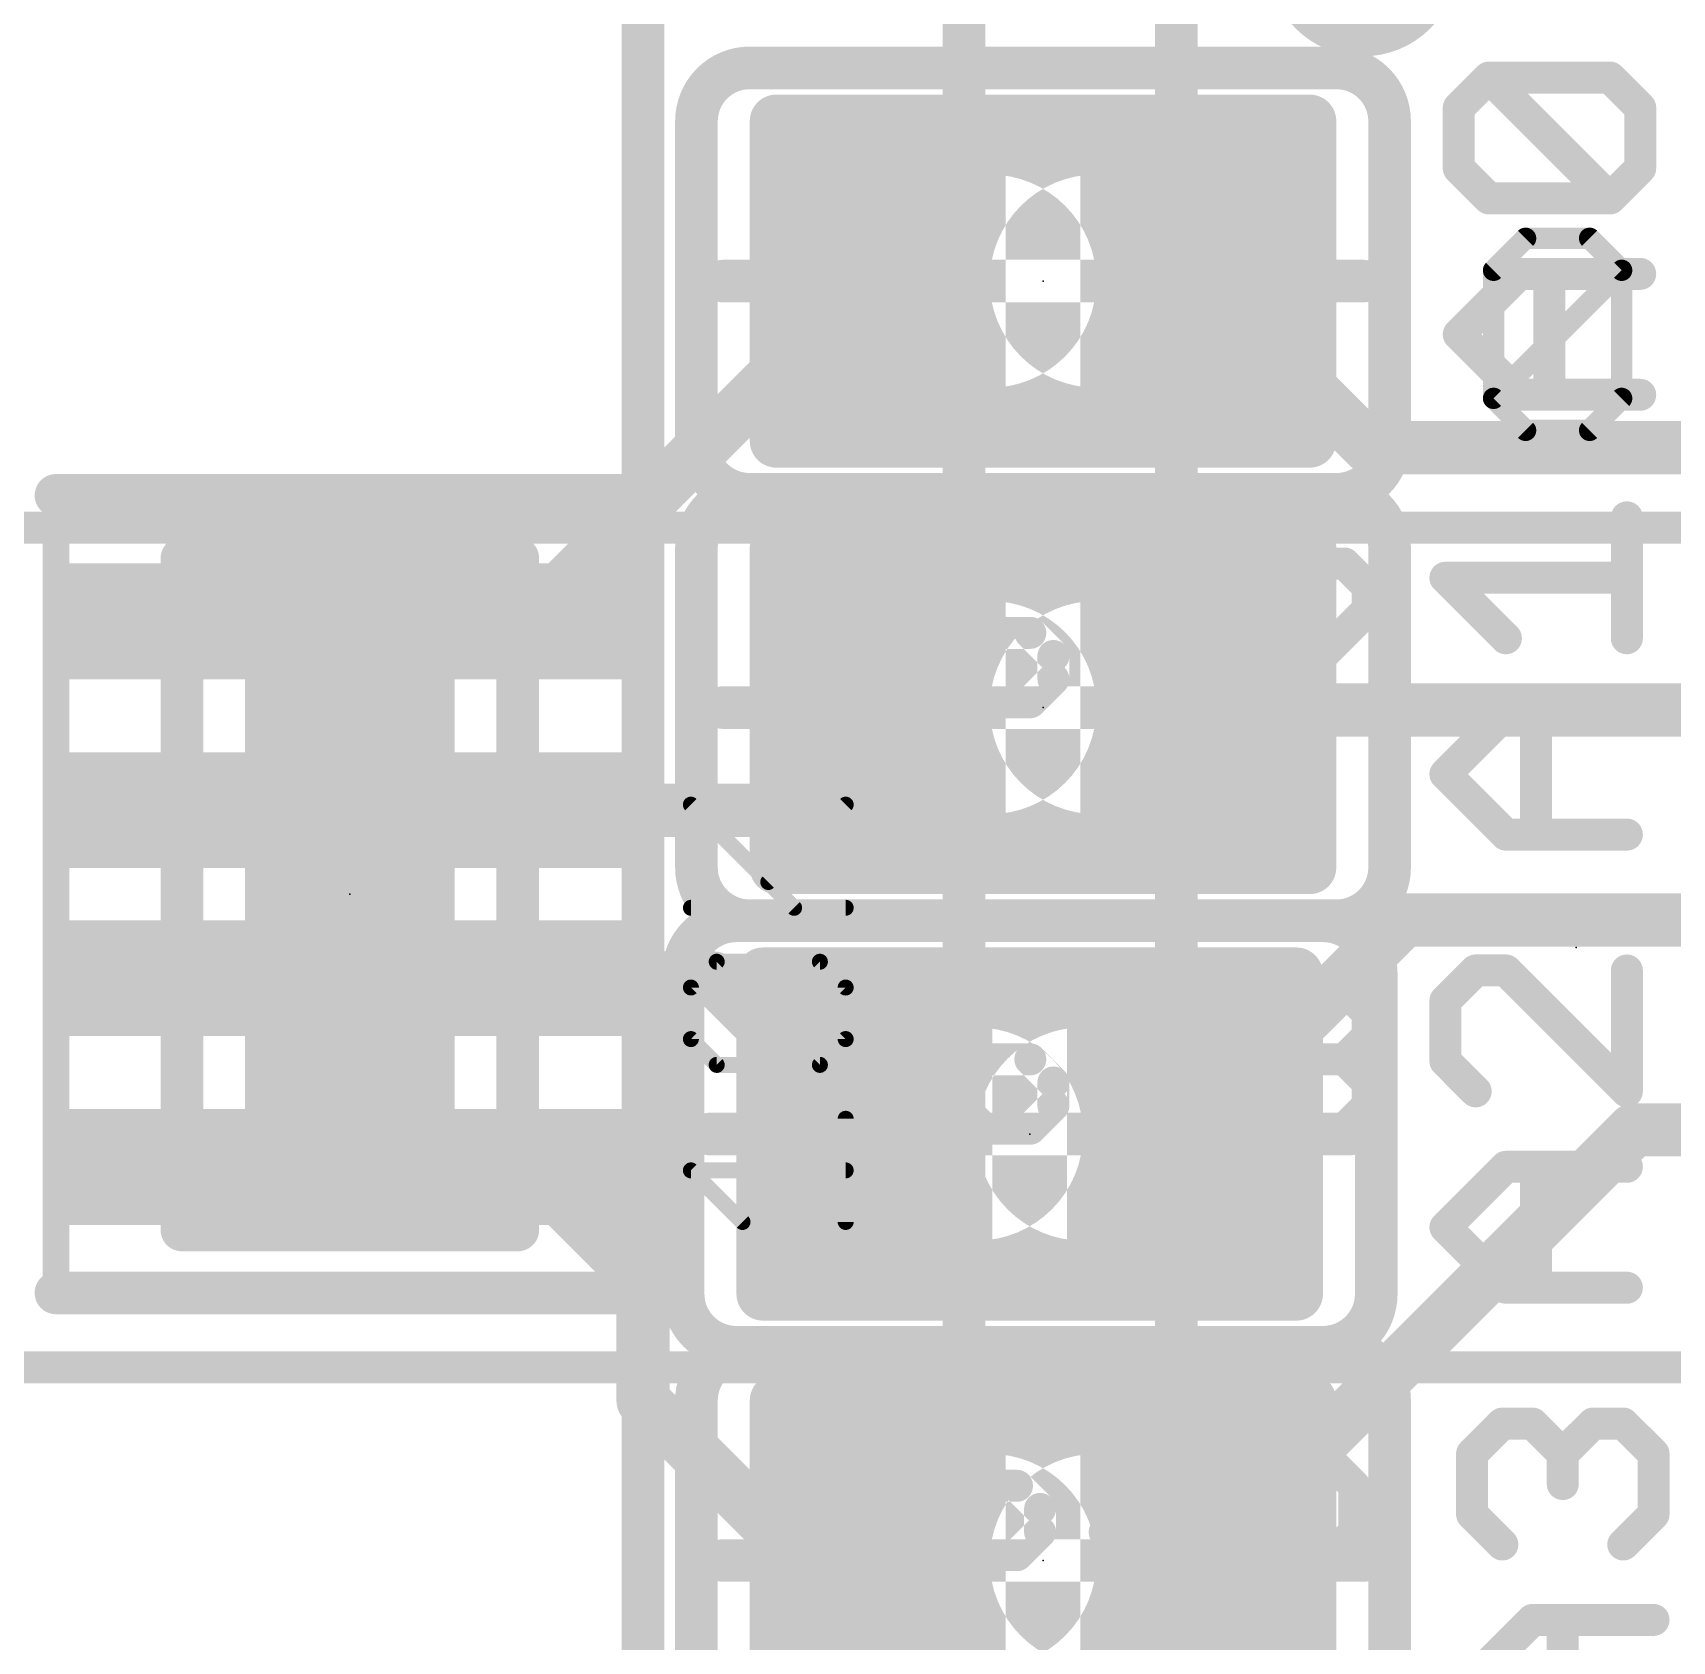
# Model space of a CAD drawing. Extents: x -44.9 to 38.2, y -10.9 to 10.9.
# Drawn here: x -7.35 to 0.46, y -3.31 to 4.36 of the extents above; entities that cross this region are included whole.
import ezdxf

# ---------------------------------------------------------------- set-up
doc = ezdxf.new("R2010")
doc.units = 0
for name, color, linetype in [('1', 12, 'CONTINUOUS'), ('16', 5, 'CONTINUOUS'), ('18', 110, 'CONTINUOUS'), ('21', 40, 'CONTINUOUS'), ('22', 6, 'CONTINUOUS'), ('23', 40, 'CONTINUOUS'), ('24', 6, 'CONTINUOUS'), ('25', 253, 'CONTINUOUS'), ('27', 4, 'CONTINUOUS'), ('29', 253, 'CONTINUOUS'), ('31', 253, 'CONTINUOUS'), ('39', 12, 'CONTINUOUS'), ('51', 253, 'CONTINUOUS')]:
    doc.layers.add(name, color=color, linetype=linetype)

# ---------------------------------------------------------------- blocks, each defined once
blk = doc.blocks.new('RECT')
blk.add_solid([(-0.5, -0.5), (0.5, -0.5), (-0.5, 0.5), (0.5, 0.5)])
blk = doc.blocks.new('ROUNDV')
at = {"const_width": 0.5}
blk.add_lwpolyline([(0, -0.25, 1), (0, 0.25, 1), (0, -0.25)], format="xyb", dxfattribs=at)

msp = doc.modelspace()

# ---------------------------------------------------------------- linework, layer by layer
at = {"layer": '1', "const_width": 0.254}
for points in [[(-4.992, 1.554), (-3.371, 3.175)], [(-3.371, 3.175), (-3.302, 3.175)], [(-0.984, 2.381), (-1.778, 3.175)], [(1.671, 2.381), (-0.984, 2.381)], [(-3.791, 0.654), (-3.302, 1.143)], [(-1.766, 1.131), (-1.778, 1.143)], [(0.921, 1.131), (-1.766, 1.131)], [(-4.992, 0.654), (-3.791, 0.654)], [(-1.8415, -0.889), (-0.8215, 0.131)], [(-0.8215, 0.131), (0.921, 0.131)], [(-4.992, -0.146), (-4.1085, -0.146)], [(-4.1085, -0.146), (-3.3655, -0.889)], [(-1.778, -2.921), (0.274, -0.869)], [(0.274, -0.869), (0.921, -0.869)], [(-4.992, -1.046), (-4.445, -1.593)], [(-4.445, -1.593), (-4.445, -2.159)], [(-4.445, -2.159), (-3.683, -2.921)], [(-3.683, -2.921), (-3.302, -2.921)]]:
    msp.add_lwpolyline(points, dxfattribs=at)
at = {"layer": '1', "const_width": 0.127}
for points in [[(-3.371, 3.2385, 1), (-3.371, 3.1115)], [(-3.3261, 3.1301, 1), (-3.4159, 3.2199)], [(-3.302, 3.1115, 1), (-3.302, 3.2385)], [(-1.7331, 3.2199, 1), (-1.8229, 3.1301)], [(-0.984, 2.4445, 1), (-0.984, 2.3175)], [(-1.0289, 2.3361, 1), (-0.9391, 2.4259)], [(-5.0369, 1.5989, 1), (-4.9471, 1.5091)], [(-3.2571, 1.0981, 1), (-3.3469, 1.1879)], [(-1.7331, 1.1879, 1), (-1.8229, 1.0981)], [(-1.766, 1.1945, 1), (-1.766, 1.0675)], [(-1.8109, 1.0861, 1), (-1.7211, 1.1759)], [(-4.992, 0.7175, 1), (-4.992, 0.5905)], [(-3.791, 0.5905, 1), (-3.791, 0.7175)], [(-3.8359, 0.6989, 1), (-3.7461, 0.6091)], [(-0.8215, 0.1945, 1), (-0.8215, 0.0675)], [(-0.7766, 0.0861, 1), (-0.8664, 0.1759)], [(-4.992, -0.0825, 1), (-4.992, -0.2095)], [(-4.0636, -0.1011, 1), (-4.1534, -0.1909)], [(-4.1085, -0.2095, 1), (-4.1085, -0.0825)], [(-3.4104, -0.9339, 1), (-3.3206, -0.8441)], [(-1.8864, -0.8441, 1), (-1.7966, -0.9339)], [(0.274, -0.8055, 1), (0.274, -0.9325)], [(0.3189, -0.9139, 1), (0.2291, -0.8241)], [(-4.9471, -1.0011, 1), (-5.0369, -1.0909)], [(-4.3815, -1.593, 1), (-4.5085, -1.593)], [(-4.4899, -1.6379, 1), (-4.4001, -1.5481)], [(-4.4001, -2.1141, 1), (-4.4899, -2.2039)], [(-4.5085, -2.159, 1), (-4.3815, -2.159)], [(-3.683, -2.8575, 1), (-3.683, -2.9845)], [(-3.302, -2.9845, 1), (-3.302, -2.8575)], [(-3.7279, -2.9659, 1), (-3.6381, -2.8761)], [(-1.8229, -2.8761, 1), (-1.7331, -2.9659)]]:
    msp.add_lwpolyline(points, format="xyb", dxfattribs=at)
at = {"layer": '16', "const_width": 0.2032}
for points in [[(-1.905, 8.255), (-1.905, -5.965)], [(-2.917, 7.997), (-2.917, -5.2808)], [(-4.445, 6.985), (-4.445, -6.985)]]:
    msp.add_lwpolyline(points, dxfattribs=at)
at = {"layer": '21'}
for points, const_width in [([(-3.937, 4.191, 0.4142), (-4.191, 3.937)], 0.2032), ([(-3.937, 4.2418, 1), (-3.937, 4.1402)], 0.1016), ([(-3.937, 4.1402, 1), (-3.937, 4.2418)], 0.1016), ([(-0.889, 3.937, 0.4142), (-1.143, 4.191)], 0.2032), ([(-1.143, 4.2418, 1), (-1.143, 4.1402)], 0.1016), ([(-1.143, 4.1402, 1), (-1.143, 4.2418)], 0.1016), ([(-0.3885, 4.1719, 1), (-0.4424, 4.118)], 0.0762), ([(-0.4155, 4.183, 1), (-0.4155, 4.1068)], 0.0762), ([(-0.3885, 4.118, 1), (-0.4424, 4.1719)], 0.0762), ([(0.1877, 4.1719, 1), (0.1338, 4.118)], 0.0762), ([(0.1607, 4.1068, 1), (0.1607, 4.183)], 0.0762), ([(-0.5865, 4.0278, 1), (-0.5326, 3.9739)], 0.0762), ([(-0.5214, 4.0009, 1), (-0.5976, 4.0009)], 0.0762), ([(0.3429, 4.0009, 1), (0.2667, 4.0009)], 0.0762), ([(0.2779, 3.9739, 1), (0.3317, 4.0278)], 0.0762), ([(-4.1402, 3.937, 1), (-4.2418, 3.937)], 0.1016), ([(-4.2418, 3.937, 1), (-4.1402, 3.937)], 0.1016), ([(-0.8382, 3.937, 1), (-0.9398, 3.937)], 0.1016), ([(-0.9398, 3.937, 1), (-0.8382, 3.937)], 0.1016), ([(-0.5326, 3.7397, 1), (-0.5865, 3.6858)], 0.0762), ([(-0.5976, 3.7128, 1), (-0.5214, 3.7128)], 0.0762), ([(0.2667, 3.7128, 1), (0.3429, 3.7128)], 0.0762), ([(0.3317, 3.6858, 1), (0.2779, 3.7397)], 0.0762), ([(-0.4155, 3.6068, 1), (-0.4155, 3.5306)], 0.0762), ([(-0.4424, 3.5418, 1), (-0.3885, 3.5956)], 0.0762), ([(0.1338, 3.5956, 1), (0.1877, 3.5418)], 0.0762), ([(0.1338, 3.5418, 1), (0.1877, 3.5956)], 0.0762), ([(0.1607, 3.5306, 1), (0.1607, 3.6068)], 0.0762), ([(-0.2714, 3.2475, 1), (-0.2714, 3.1713)], 0.0762), ([(-0.2445, 3.1825, 1), (-0.2984, 3.2363)], 0.0762), ([(-0.0893, 3.2094, 1), (-0.1655, 3.2094)], 0.0762), ([(0.3048, 3.1713, 1), (0.3048, 3.2475)], 0.0762), ([(-0.5326, 2.9482, 1), (-0.5865, 2.8944)], 0.0762), ([(-0.5865, 2.9482, 1), (-0.5326, 2.8944)], 0.0762), ([(-0.2714, 2.6713, 1), (-0.2714, 2.5951)], 0.0762), ([(-0.2984, 2.6062, 1), (-0.2445, 2.6601)], 0.0762), ([(-0.1655, 2.6332, 1), (-0.0893, 2.6332)], 0.0762), ([(0.3048, 2.5951, 1), (0.3048, 2.6713)], 0.0762), ([(-4.191, 2.413, 0.4142), (-3.937, 2.159)], 0.2032), ([(-4.1402, 2.413, 1), (-4.2418, 2.413)], 0.1016), ([(-1.143, 2.159, 0.4142), (-0.889, 2.413)], 0.2032), ([(-0.8382, 2.413, 1), (-0.9398, 2.413)], 0.1016), ([(-4.2418, 2.413, 1), (-4.1402, 2.413)], 0.1016), ([(-0.9398, 2.413, 1), (-0.8382, 2.413)], 0.1016), ([(-7.242, 2.2048, 1), (-7.242, 2.1032)], 0.1016), ([(-4.442, 2.1032, 1), (-4.442, 2.2048)], 0.1016), ([(-3.937, 2.159, 0.4142), (-4.191, 1.905)], 0.2032), ([(-3.937, 2.2098, 1), (-3.937, 2.1082)], 0.1016), ([(-3.937, 2.2098, 1), (-3.937, 2.1082)], 0.1016), ([(-3.937, 2.1082, 1), (-3.937, 2.2098)], 0.1016), ([(-3.937, 2.1082, 1), (-3.937, 2.2098)], 0.1016), ([(-1.143, 2.2098, 1), (-1.143, 2.1082)], 0.1016), ([(-0.889, 1.905, 0.4142), (-1.143, 2.159)], 0.2032), ([(-1.143, 2.2098, 1), (-1.143, 2.1082)], 0.1016), ([(-1.143, 2.1082, 1), (-1.143, 2.2098)], 0.1016), ([(-1.143, 2.1082, 1), (-1.143, 2.2098)], 0.1016), ([(0.2794, 2.0494, 1), (0.2032, 2.0494)], 0.0762), ([(-4.1402, 1.905, 1), (-4.2418, 1.905)], 0.1016), ([(-4.2418, 1.905, 1), (-4.1402, 1.905)], 0.1016), ([(-0.8382, 1.905, 1), (-0.9398, 1.905)], 0.1016), ([(-0.9398, 1.905, 1), (-0.8382, 1.905)], 0.1016), ([(-0.5961, 1.7883, 1), (-0.65, 1.7344)], 0.0762), ([(-0.623, 1.7994, 1), (-0.623, 1.7232)], 0.0762), ([(0.2413, 1.7232, 1), (0.2413, 1.7994)], 0.0762), ([(-0.3619, 1.4463, 1), (-0.308, 1.5001)], 0.0762), ([(0.2032, 1.4732, 1), (0.2794, 1.4732)], 0.0762), ([(-0.3349, 1.152, 1), (-0.3349, 1.0758)], 0.0762), ([(-0.308, 1.087, 1), (-0.3619, 1.1408)], 0.0762), ([(-0.1528, 1.1139, 1), (-0.229, 1.1139)], 0.0762), ([(0.2413, 1.0758, 1), (0.2413, 1.152)], 0.0762), ([(-0.5961, 0.8527, 1), (-0.65, 0.7989)], 0.0762), ([(-0.65, 0.8527, 1), (-0.5961, 0.7989)], 0.0762), ([(-0.3349, 0.5758, 1), (-0.3349, 0.4996)], 0.0762), ([(-0.3619, 0.5107, 1), (-0.308, 0.5646)], 0.0762), ([(-0.229, 0.5377, 1), (-0.1528, 0.5377)], 0.0762), ([(0.2413, 0.4996, 1), (0.2413, 0.5758)], 0.0762), ([(-4.191, 0.381, 0.4142), (-3.937, 0.127)], 0.2032), ([(-4.1402, 0.381, 1), (-4.2418, 0.381)], 0.1016), ([(-1.143, 0.127, 0.4142), (-0.889, 0.381)], 0.2032), ([(-0.8382, 0.381, 1), (-0.9398, 0.381)], 0.1016), ([(-4.2418, 0.381, 1), (-4.1402, 0.381)], 0.1016), ([(-0.9398, 0.381, 1), (-0.8382, 0.381)], 0.1016), ([(-4.0005, 0.127, 0.4142), (-4.2545, -0.127)], 0.2032), ([(-4.0005, 0.1778, 1), (-4.0005, 0.0762)], 0.1016), ([(-4.0005, 0.0762, 1), (-4.0005, 0.1778)], 0.1016), ([(-3.937, 0.1778, 1), (-3.937, 0.0762)], 0.1016), ([(-3.937, 0.0762, 1), (-3.937, 0.1778)], 0.1016), ([(-0.9525, -0.127, 0.4142), (-1.2065, 0.127)], 0.2032), ([(-1.2065, 0.1778, 1), (-1.2065, 0.0762)], 0.1016), ([(-1.2065, 0.0762, 1), (-1.2065, 0.1778)], 0.1016), ([(-1.143, 0.1778, 1), (-1.143, 0.0762)], 0.1016), ([(-1.143, 0.0762, 1), (-1.143, 0.1778)], 0.1016), ([(-4.2037, -0.127, 1), (-4.3053, -0.127)], 0.1016), ([(-4.3053, -0.127, 1), (-4.2037, -0.127)], 0.1016), ([(-0.9017, -0.127, 1), (-1.0033, -0.127)], 0.1016), ([(-1.0033, -0.127, 1), (-0.9017, -0.127)], 0.1016), ([(-0.479, -0.0715, 1), (-0.479, -0.1477)], 0.0762), ([(-0.452, -0.1365, 1), (-0.5059, -0.0826)], 0.0762), ([(-0.308, -0.0826, 1), (-0.3619, -0.1365)], 0.0762), ([(-0.3349, -0.1477, 1), (-0.3349, -0.0715)], 0.0762), ([(0.2794, -0.1096, 1), (0.2032, -0.1096)], 0.0762), ([(-0.65, -0.2267, 1), (-0.5961, -0.2806)], 0.0762), ([(-0.5849, -0.2536, 1), (-0.6611, -0.2536)], 0.0762), ([(-0.5961, -0.5148, 1), (-0.65, -0.5687)], 0.0762), ([(-0.6611, -0.5417, 1), (-0.5849, -0.5417)], 0.0762), ([(-0.5059, -0.7127, 1), (-0.452, -0.6589)], 0.0762), ([(0.2144, -0.7127, 1), (0.2682, -0.6589)], 0.0762), ([(0.2032, -0.6858, 1), (0.2794, -0.6858)], 0.0762), ([(-0.3349, -1.007, 1), (-0.3349, -1.0832)], 0.0762), ([(-0.308, -1.072, 1), (-0.3619, -1.0182)], 0.0762), ([(-0.1528, -1.0451, 1), (-0.229, -1.0451)], 0.0762), ([(0.2413, -1.0832, 1), (0.2413, -1.007)], 0.0762), ([(-0.5961, -1.3063, 1), (-0.65, -1.3601)], 0.0762), ([(-0.65, -1.3063, 1), (-0.5961, -1.3601)], 0.0762), ([(-7.242, -1.5952, 1), (-7.242, -1.6968)], 0.1016), ([(-4.442, -1.6968, 1), (-4.442, -1.5952)], 0.1016), ([(-4.2545, -1.651, 0.4142), (-4.0005, -1.905)], 0.2032), ([(-4.2037, -1.651, 1), (-4.3053, -1.651)], 0.1016), ([(-1.2065, -1.905, 0.4142), (-0.9525, -1.651)], 0.2032), ([(-0.9017, -1.651, 1), (-1.0033, -1.651)], 0.1016), ([(-0.3349, -1.5832, 1), (-0.3349, -1.6594)], 0.0762), ([(-0.3619, -1.6483, 1), (-0.308, -1.5944)], 0.0762), ([(0.2413, -1.6594, 1), (0.2413, -1.5832)], 0.0762), ([(-4.3053, -1.651, 1), (-4.2037, -1.651)], 0.1016), ([(-1.0033, -1.651, 1), (-0.9017, -1.651)], 0.1016), ([(-0.229, -1.6213, 1), (-0.1528, -1.6213)], 0.0762), ([(-3.937, -1.905, 0.4142), (-4.191, -2.159)], 0.2032), ([(-4.0005, -1.8542, 1), (-4.0005, -1.9558)], 0.1016), ([(-4.0005, -1.9558, 1), (-4.0005, -1.8542)], 0.1016), ([(-3.937, -1.8542, 1), (-3.937, -1.9558)], 0.1016), ([(-3.937, -1.9558, 1), (-3.937, -1.8542)], 0.1016), ([(-1.2065, -1.8542, 1), (-1.2065, -1.9558)], 0.1016), ([(-1.2065, -1.9558, 1), (-1.2065, -1.8542)], 0.1016), ([(-0.889, -2.159, 0.4142), (-1.143, -1.905)], 0.2032), ([(-1.143, -1.8542, 1), (-1.143, -1.9558)], 0.1016), ([(-1.143, -1.9558, 1), (-1.143, -1.8542)], 0.1016), ([(-4.1402, -2.159, 1), (-4.2418, -2.159)], 0.1016), ([(-4.2418, -2.159, 1), (-4.1402, -2.159)], 0.1016), ([(-0.8382, -2.159, 1), (-0.9398, -2.159)], 0.1016), ([(-0.9398, -2.159, 1), (-0.8382, -2.159)], 0.1016), ([(-0.352, -2.2305, 1), (-0.352, -2.3067)], 0.0762), ([(-0.325, -2.2955, 1), (-0.3789, -2.2416)], 0.0762), ([(-0.181, -2.2416, 1), (-0.2349, -2.2955)], 0.0762), ([(-0.2079, -2.3067, 1), (-0.2079, -2.2305)], 0.0762), ([(0.0802, -2.2305, 1), (0.0802, -2.3067)], 0.0762), ([(0.1071, -2.2955, 1), (0.0532, -2.2416)], 0.0762), ([(0.2512, -2.2416, 1), (0.1973, -2.2955)], 0.0762), ([(0.2242, -2.3067, 1), (0.2242, -2.2305)], 0.0762), ([(-0.4579, -2.4126, 1), (-0.5341, -2.4126)], 0.0762), ([(-0.0258, -2.4126, 1), (-0.102, -2.4126)], 0.0762), ([(0.4064, -2.4126, 1), (0.3302, -2.4126)], 0.0762), ([(-0.523, -2.3857, 1), (-0.4691, -2.4396)], 0.0762), ([(-0.0908, -2.3857, 1), (-0.0369, -2.4396)], 0.0762), ([(-0.0908, -2.4396, 1), (-0.0369, -2.3857)], 0.0762), ([(0.3414, -2.4396, 1), (0.3952, -2.3857)], 0.0762), ([(-0.102, -2.5567, 1), (-0.0258, -2.5567)], 0.0762), ([(-0.4691, -2.6738, 1), (-0.523, -2.7277)], 0.0762), ([(0.3952, -2.7277, 1), (0.3414, -2.6738)], 0.0762), ([(-0.5341, -2.7007, 1), (-0.4579, -2.7007)], 0.0762), ([(0.3302, -2.7007, 1), (0.4064, -2.7007)], 0.0762), ([(-0.3789, -2.8717, 1), (-0.325, -2.8179)], 0.0762), ([(0.1973, -2.8179, 1), (0.2512, -2.8717)], 0.0762), ([(-0.2079, -3.166, 1), (-0.2079, -3.2422)], 0.0762), ([(-0.181, -3.231, 1), (-0.2349, -3.1772)], 0.0762), ([(-0.0258, -3.2041, 1), (-0.102, -3.2041)], 0.0762), ([(0.3683, -3.2422, 1), (0.3683, -3.166)], 0.0762)]:
    msp.add_lwpolyline(points, format="xyb", dxfattribs=dict(at, const_width=const_width))
for points, const_width in [([(-3.937, 4.191), (-1.143, 4.191)], 0.2032), ([(-0.5595, 4.0009), (-0.4155, 4.1449)], 0.1524), ([(-0.4155, 4.1449), (0.1607, 4.1449)], 0.1524), ([(0.1607, 3.5687), (-0.4155, 4.1449)], 0.1524), ([(0.1607, 4.1449), (0.3048, 4.0009)], 0.1524), ([(-0.5595, 3.7128), (-0.5595, 4.0009)], 0.1524), ([(0.3048, 4.0009), (0.3048, 3.7128)], 0.1524), ([(-4.191, 3.937), (-4.191, 2.413)], 0.2032), ([(-0.889, 3.937), (-0.889, 2.413)], 0.2032), ([(-0.4155, 3.5687), (-0.5595, 3.7128)], 0.1524), ([(0.3048, 3.7128), (0.1607, 3.5687)], 0.1524), ([(0.1607, 3.5687), (-0.4155, 3.5687)], 0.1524), ([(-0.5595, 2.9213), (-0.2714, 3.2094)], 0.1524), ([(-0.2714, 3.2094), (0.3048, 3.2094)], 0.1524), ([(-0.1274, 2.6332), (-0.1274, 3.2094)], 0.1524), ([(-0.2714, 2.6332), (-0.5595, 2.9213)], 0.1524), ([(0.3048, 2.6332), (-0.2714, 2.6332)], 0.1524), ([(-7.242, 2.154), (-4.442, 2.154)], 0.2032), ([(-1.143, 2.159), (-3.937, 2.159)], 0.2032), ([(-3.937, 2.159), (-1.143, 2.159)], 0.2032), ([(0.2413, 1.4732), (0.2413, 2.0494)], 0.1524), ([(-4.191, 1.905), (-4.191, 0.381)], 0.2032), ([(-0.889, 1.905), (-0.889, 0.381)], 0.2032), ([(-0.3349, 1.4732), (-0.623, 1.7613)], 0.1524), ([(-0.623, 1.7613), (0.2413, 1.7613)], 0.1524), ([(-0.623, 0.8258), (-0.3349, 1.1139)], 0.1524), ([(-0.3349, 1.1139), (0.2413, 1.1139)], 0.1524), ([(-0.1909, 0.5377), (-0.1909, 1.1139)], 0.1524), ([(-0.3349, 0.5377), (-0.623, 0.8258)], 0.1524), ([(0.2413, 0.5377), (-0.3349, 0.5377)], 0.1524), ([(-4.0005, 0.127), (-1.2065, 0.127)], 0.2032), ([(-1.143, 0.127), (-3.937, 0.127)], 0.2032), ([(-4.2545, -0.127), (-4.2545, -1.651)], 0.2032), ([(-0.9525, -0.127), (-0.9525, -1.651)], 0.2032), ([(-0.479, -0.1096), (-0.623, -0.2536)], 0.1524), ([(-0.3349, -0.1096), (-0.479, -0.1096)], 0.1524), ([(0.2413, -0.6858), (-0.3349, -0.1096)], 0.1524), ([(0.2413, -0.1096), (0.2413, -0.6858)], 0.1524), ([(-0.623, -0.2536), (-0.623, -0.5417)], 0.1524), ([(-0.623, -0.5417), (-0.479, -0.6858)], 0.1524), ([(-0.623, -1.3332), (-0.3349, -1.0451)], 0.1524), ([(-0.3349, -1.0451), (0.2413, -1.0451)], 0.1524), ([(-0.1909, -1.6213), (-0.1909, -1.0451)], 0.1524), ([(-0.3349, -1.6213), (-0.623, -1.3332)], 0.1524), ([(-4.442, -1.646), (-7.242, -1.646)], 0.2032), ([(0.2413, -1.6213), (-0.3349, -1.6213)], 0.1524), ([(-1.2065, -1.905), (-4.0005, -1.905)], 0.2032), ([(-3.937, -1.905), (-1.143, -1.905)], 0.2032), ([(-4.191, -2.159), (-4.191, -3.683)], 0.2032), ([(-0.889, -2.159), (-0.889, -3.683)], 0.2032), ([(-0.496, -2.4126), (-0.352, -2.2686)], 0.1524), ([(-0.352, -2.2686), (-0.2079, -2.2686)], 0.1524), ([(-0.2079, -2.2686), (-0.0639, -2.4126)], 0.1524), ([(-0.0639, -2.4126), (0.0802, -2.2686)], 0.1524), ([(0.0802, -2.2686), (0.2242, -2.2686)], 0.1524), ([(0.2242, -2.2686), (0.3683, -2.4126)], 0.1524), ([(-0.496, -2.7007), (-0.496, -2.4126)], 0.1524), ([(-0.0639, -2.4126), (-0.0639, -2.5567)], 0.1524), ([(0.3683, -2.4126), (0.3683, -2.7007)], 0.1524), ([(-0.352, -2.8448), (-0.496, -2.7007)], 0.1524), ([(0.3683, -2.7007), (0.2242, -2.8448)], 0.1524), ([(-0.496, -3.4922), (-0.2079, -3.2041)], 0.1524), ([(-0.2079, -3.2041), (0.3683, -3.2041)], 0.1524), ([(-0.0639, -3.7803), (-0.0639, -3.2041)], 0.1524)]:
    msp.add_lwpolyline(points, dxfattribs=dict(at, const_width=const_width))
at = {"layer": '22', "const_width": 0.1524}
for points in [[(30, 2), (-30, 2)], [(-30, -2), (30, -2)]]:
    msp.add_lwpolyline(points, dxfattribs=at)
at = {"layer": '23'}
for p in [(-2.54, 3.175), (-2.54, 1.143), (-5.842, 0.254), (-2.6035, -0.889), (-2.54, -2.921)]:
    msp.add_point(p, dxfattribs=at)
at = {"layer": '24'}
msp.add_point((0, 0), dxfattribs=at)
at = {"layer": '25', "const_width": 0.1524}
for points in [[(-2.8209, 1.8294), (-2.931, 1.7192)], [(-2.6006, 1.8294), (-2.8209, 1.8294)], [(-2.4904, 1.7192), (-2.6006, 1.8294)], [(-1.9623, 1.8294), (-1.742, 1.8294)], [(-1.8522, 1.2786), (-1.8522, 1.8294)], [(-1.3241, 1.8294), (-1.4342, 1.7192)], [(-1.1037, 1.8294), (-1.3241, 1.8294)], [(-0.9936, 1.7192), (-1.1037, 1.8294)], [(-2.931, 1.7192), (-2.931, 1.609)], [(-0.9936, 1.609), (-0.9936, 1.7192)], [(-2.931, 1.609), (-2.8209, 1.4989)], [(-1.4342, 1.1684), (-0.9936, 1.609)], [(-2.8209, 1.4989), (-2.6006, 1.4989)], [(-2.6006, 1.4989), (-2.4904, 1.3887)], [(-2.4904, 1.3887), (-2.4904, 1.2786)], [(-2.8209, 1.1684), (-2.931, 1.2786)], [(-2.4904, 1.2786), (-2.6006, 1.1684)], [(-2.1826, 1.2786), (-2.0725, 1.1684)], [(-1.9623, 1.1684), (-1.8522, 1.2786)], [(-2.6006, 1.1684), (-2.8209, 1.1684)], [(-2.0725, 1.1684), (-1.9623, 1.1684)], [(-0.9936, 1.1684), (-1.4342, 1.1684)], [(-2.8209, -0.2026), (-2.931, -0.3128)], [(-2.6006, -0.2026), (-2.8209, -0.2026)], [(-2.4904, -0.3128), (-2.6006, -0.2026)], [(-1.9623, -0.2026), (-1.742, -0.2026)], [(-1.8522, -0.7534), (-1.8522, -0.2026)], [(-1.4342, -0.3128), (-1.3241, -0.2026)], [(-1.3241, -0.2026), (-1.1037, -0.2026)], [(-1.1037, -0.2026), (-0.9936, -0.3128)], [(-2.931, -0.3128), (-2.931, -0.423)], [(-0.9936, -0.3128), (-0.9936, -0.423)], [(-2.931, -0.423), (-2.8209, -0.5331)], [(-0.9936, -0.423), (-1.1037, -0.5331)], [(-2.8209, -0.5331), (-2.6006, -0.5331)], [(-2.6006, -0.5331), (-2.4904, -0.6433)], [(-1.1037, -0.5331), (-1.2139, -0.5331)], [(-1.1037, -0.5331), (-0.9936, -0.6433)], [(-2.4904, -0.6433), (-2.4904, -0.7534)], [(-0.9936, -0.6433), (-0.9936, -0.7534)], [(-2.8209, -0.8636), (-2.931, -0.7534)], [(-2.4904, -0.7534), (-2.6006, -0.8636)], [(-2.1826, -0.7534), (-2.0725, -0.8636)], [(-1.9623, -0.8636), (-1.8522, -0.7534)], [(-1.3241, -0.8636), (-1.4342, -0.7534)], [(-0.9936, -0.7534), (-1.1037, -0.8636)], [(-2.6006, -0.8636), (-2.8209, -0.8636)], [(-2.0725, -0.8636), (-1.9623, -0.8636)], [(-1.1037, -0.8636), (-1.3241, -0.8636)], [(-2.8844, -2.2346), (-2.9945, -2.3448)], [(-2.6641, -2.2346), (-2.8844, -2.2346)], [(-2.5539, -2.3448), (-2.6641, -2.2346)], [(-2.0258, -2.2346), (-1.8055, -2.2346)], [(-1.9157, -2.7854), (-1.9157, -2.2346)], [(-1.0571, -2.2346), (-1.4977, -2.2346)], [(-1.4977, -2.2346), (-1.4977, -2.5651)], [(-2.9945, -2.3448), (-2.9945, -2.455)], [(-2.9945, -2.455), (-2.8844, -2.5651)], [(-1.4977, -2.5651), (-1.2774, -2.455)], [(-1.2774, -2.455), (-1.1672, -2.455)], [(-1.1672, -2.455), (-1.0571, -2.5651)], [(-2.8844, -2.5651), (-2.6641, -2.5651)], [(-2.6641, -2.5651), (-2.5539, -2.6753)], [(-1.0571, -2.5651), (-1.0571, -2.7854)], [(-2.5539, -2.6753), (-2.5539, -2.7854)], [(-2.8844, -2.8956), (-2.9945, -2.7854)], [(-2.5539, -2.7854), (-2.6641, -2.8956)], [(-2.2461, -2.7854), (-2.136, -2.8956)], [(-2.0258, -2.8956), (-1.9157, -2.7854)], [(-1.3876, -2.8956), (-1.4977, -2.7854)], [(-1.0571, -2.7854), (-1.1672, -2.8956)], [(-2.6641, -2.8956), (-2.8844, -2.8956)], [(-2.136, -2.8956), (-2.0258, -2.8956)], [(-1.1672, -2.8956), (-1.3876, -2.8956)]]:
    msp.add_lwpolyline(points, dxfattribs=at)
at = {"layer": '25', "const_width": 0.0762}
for points in [[(-2.8209, 1.8675, 1), (-2.8209, 1.7913)], [(-2.7939, 1.8024, 1), (-2.8478, 1.8563)], [(-2.5736, 1.8563, 1), (-2.6275, 1.8024)], [(-2.6006, 1.7913, 1), (-2.6006, 1.8675)], [(-1.9623, 1.8675, 1), (-1.9623, 1.7913)], [(-1.8141, 1.8294, 1), (-1.8903, 1.8294)], [(-1.742, 1.7913, 1), (-1.742, 1.8675)], [(-1.3241, 1.8675, 1), (-1.3241, 1.7913)], [(-1.2971, 1.8024, 1), (-1.351, 1.8563)], [(-1.0768, 1.8563, 1), (-1.1307, 1.8024)], [(-1.1037, 1.7913, 1), (-1.1037, 1.8675)], [(-2.8929, 1.7192, 1), (-2.9691, 1.7192)], [(-2.958, 1.7461, 1), (-2.9041, 1.6923)], [(-2.5173, 1.6923, 1), (-2.4635, 1.7461)], [(-1.4612, 1.7461, 1), (-1.4073, 1.6923)], [(-0.9555, 1.7192, 1), (-1.0317, 1.7192)], [(-1.0205, 1.6923, 1), (-0.9666, 1.7461)], [(-2.9041, 1.636, 1), (-2.958, 1.5821)], [(-2.9691, 1.609, 1), (-2.8929, 1.609)], [(-1.0317, 1.609, 1), (-0.9555, 1.609)], [(-0.9666, 1.5821, 1), (-1.0205, 1.636)], [(-2.8209, 1.537, 1), (-2.8209, 1.4608)], [(-2.8478, 1.4719, 1), (-2.7939, 1.5258)], [(-2.5736, 1.5258, 1), (-2.6275, 1.4719)], [(-2.6006, 1.4608, 1), (-2.6006, 1.537)], [(-2.4523, 1.3887, 1), (-2.5285, 1.3887)], [(-2.5173, 1.3618, 1), (-2.4635, 1.4157)], [(-2.9041, 1.3055, 1), (-2.958, 1.2516)], [(-2.4635, 1.2516, 1), (-2.5173, 1.3055)], [(-2.1557, 1.3055, 1), (-2.2096, 1.2516)], [(-1.8252, 1.2516, 1), (-1.8791, 1.3055)], [(-2.5285, 1.2786, 1), (-2.4523, 1.2786)], [(-1.8903, 1.2786, 1), (-1.8141, 1.2786)], [(-2.8209, 1.2065, 1), (-2.8209, 1.1303)], [(-2.8478, 1.1415, 1), (-2.7939, 1.1953)], [(-2.6275, 1.1953, 1), (-2.5736, 1.1415)], [(-2.6006, 1.1303, 1), (-2.6006, 1.2065)], [(-2.0725, 1.2065, 1), (-2.0725, 1.1303)], [(-2.0994, 1.1415, 1), (-2.0455, 1.1953)], [(-1.9893, 1.1953, 1), (-1.9354, 1.1415)], [(-1.9623, 1.1303, 1), (-1.9623, 1.2065)], [(-1.4342, 1.2065, 1), (-1.4342, 1.1303)], [(-1.4612, 1.1953, 1), (-1.4073, 1.1415)], [(-0.9936, 1.1303, 1), (-0.9936, 1.2065)], [(-2.8209, -0.1645, 1), (-2.8209, -0.2407)], [(-2.7939, -0.2296, 1), (-2.8478, -0.1757)], [(-2.5736, -0.1757, 1), (-2.6275, -0.2296)], [(-2.6006, -0.2407, 1), (-2.6006, -0.1645)], [(-1.9623, -0.1645, 1), (-1.9623, -0.2407)], [(-1.8141, -0.2026, 1), (-1.8903, -0.2026)], [(-1.742, -0.2407, 1), (-1.742, -0.1645)], [(-1.3241, -0.1645, 1), (-1.3241, -0.2407)], [(-1.2971, -0.2296, 1), (-1.351, -0.1757)], [(-1.0768, -0.1757, 1), (-1.1307, -0.2296)], [(-1.1037, -0.2407, 1), (-1.1037, -0.1645)], [(-2.8929, -0.3128, 1), (-2.9691, -0.3128)], [(-2.958, -0.2859, 1), (-2.9041, -0.3397)], [(-2.5173, -0.3397, 1), (-2.4635, -0.2859)], [(-1.4612, -0.2859, 1), (-1.4073, -0.3397)], [(-0.9555, -0.3128, 1), (-1.0317, -0.3128)], [(-1.0205, -0.3397, 1), (-0.9666, -0.2859)], [(-2.9041, -0.396, 1), (-2.958, -0.4499)], [(-2.9691, -0.423, 1), (-2.8929, -0.423)], [(-1.0317, -0.423, 1), (-0.9555, -0.423)], [(-0.9666, -0.4499, 1), (-1.0205, -0.396)], [(-2.8209, -0.495, 1), (-2.8209, -0.5712)], [(-2.8478, -0.5601, 1), (-2.7939, -0.5062)], [(-2.5736, -0.5062, 1), (-2.6275, -0.5601)], [(-2.6006, -0.5712, 1), (-2.6006, -0.495)], [(-1.2139, -0.495, 1), (-1.2139, -0.5712)], [(-1.0768, -0.5062, 1), (-1.1307, -0.5601)], [(-1.1307, -0.5062, 1), (-1.0768, -0.5601)], [(-1.1037, -0.5712, 1), (-1.1037, -0.495)], [(-2.4523, -0.6433, 1), (-2.5285, -0.6433)], [(-2.5173, -0.6702, 1), (-2.4635, -0.6163)], [(-0.9555, -0.6433, 1), (-1.0317, -0.6433)], [(-1.0205, -0.6702, 1), (-0.9666, -0.6163)], [(-2.9041, -0.7265, 1), (-2.958, -0.7804)], [(-2.4635, -0.7804, 1), (-2.5173, -0.7265)], [(-2.1557, -0.7265, 1), (-2.2096, -0.7804)], [(-1.8252, -0.7804, 1), (-1.8791, -0.7265)], [(-1.4073, -0.7265, 1), (-1.4612, -0.7804)], [(-0.9666, -0.7804, 1), (-1.0205, -0.7265)], [(-2.5285, -0.7534, 1), (-2.4523, -0.7534)], [(-1.8903, -0.7534, 1), (-1.8141, -0.7534)], [(-1.0317, -0.7534, 1), (-0.9555, -0.7534)], [(-2.8209, -0.8255, 1), (-2.8209, -0.9017)], [(-2.8478, -0.8905, 1), (-2.7939, -0.8367)], [(-2.6275, -0.8367, 1), (-2.5736, -0.8905)], [(-2.6006, -0.9017, 1), (-2.6006, -0.8255)], [(-2.0725, -0.8255, 1), (-2.0725, -0.9017)], [(-2.0994, -0.8905, 1), (-2.0455, -0.8367)], [(-1.9893, -0.8367, 1), (-1.9354, -0.8905)], [(-1.9623, -0.9017, 1), (-1.9623, -0.8255)], [(-1.3241, -0.8255, 1), (-1.3241, -0.9017)], [(-1.351, -0.8905, 1), (-1.2971, -0.8367)], [(-1.1307, -0.8367, 1), (-1.0768, -0.8905)], [(-1.1037, -0.9017, 1), (-1.1037, -0.8255)], [(-2.8844, -2.1965, 1), (-2.8844, -2.2727)], [(-2.8574, -2.2616, 1), (-2.9113, -2.2077)], [(-2.6371, -2.2077, 1), (-2.691, -2.2616)], [(-2.6641, -2.2727, 1), (-2.6641, -2.1965)], [(-2.0258, -2.1965, 1), (-2.0258, -2.2727)], [(-1.8776, -2.2346, 1), (-1.9538, -2.2346)], [(-1.8055, -2.2727, 1), (-1.8055, -2.1965)], [(-1.4977, -2.1965, 1), (-1.4977, -2.2727)], [(-1.4596, -2.2346, 1), (-1.5358, -2.2346)], [(-1.0571, -2.2727, 1), (-1.0571, -2.1965)], [(-2.9564, -2.3448, 1), (-3.0326, -2.3448)], [(-3.0215, -2.3179, 1), (-2.9676, -2.3717)], [(-2.5808, -2.3717, 1), (-2.527, -2.3179)], [(-2.9676, -2.428, 1), (-3.0215, -2.4819)], [(-3.0326, -2.455, 1), (-2.9564, -2.455)], [(-1.2774, -2.4169, 1), (-1.2774, -2.4931)], [(-1.2604, -2.489, 1), (-1.2944, -2.4209)], [(-1.1403, -2.428, 1), (-1.1942, -2.4819)], [(-1.1672, -2.4931, 1), (-1.1672, -2.4169)], [(-2.8844, -2.527, 1), (-2.8844, -2.6032)], [(-2.6371, -2.5382, 1), (-2.691, -2.5921)], [(-2.6641, -2.6032, 1), (-2.6641, -2.527)], [(-1.5148, -2.531, 1), (-1.4807, -2.5992)], [(-1.019, -2.5651, 1), (-1.0952, -2.5651)], [(-2.9113, -2.5921, 1), (-2.8574, -2.5382)], [(-1.5358, -2.5651, 1), (-1.4596, -2.5651)], [(-1.084, -2.5921, 1), (-1.0301, -2.5382)], [(-2.5158, -2.6753, 1), (-2.592, -2.6753)], [(-2.5808, -2.7022, 1), (-2.527, -2.6483)], [(-2.9676, -2.7585, 1), (-3.0215, -2.8124)], [(-2.527, -2.8124, 1), (-2.5808, -2.7585)], [(-2.2192, -2.7585, 1), (-2.2731, -2.8124)], [(-1.8887, -2.8124, 1), (-1.9426, -2.7585)], [(-1.4708, -2.7585, 1), (-1.5247, -2.8124)], [(-1.0301, -2.8124, 1), (-1.084, -2.7585)], [(-2.592, -2.7854, 1), (-2.5158, -2.7854)], [(-1.9538, -2.7854, 1), (-1.8776, -2.7854)], [(-1.0952, -2.7854, 1), (-1.019, -2.7854)], [(-2.8844, -2.8575, 1), (-2.8844, -2.9337)], [(-2.9113, -2.9225, 1), (-2.8574, -2.8687)], [(-2.691, -2.8687, 1), (-2.6371, -2.9225)], [(-2.6641, -2.9337, 1), (-2.6641, -2.8575)], [(-2.136, -2.8575, 1), (-2.136, -2.9337)], [(-2.1629, -2.9225, 1), (-2.109, -2.8687)], [(-2.0528, -2.8687, 1), (-1.9989, -2.9225)], [(-2.0258, -2.9337, 1), (-2.0258, -2.8575)], [(-1.3876, -2.8575, 1), (-1.3876, -2.9337)], [(-1.4145, -2.9225, 1), (-1.3606, -2.8687)], [(-1.1942, -2.8687, 1), (-1.1403, -2.9225)], [(-1.1672, -2.9337, 1), (-1.1672, -2.8575)]]:
    msp.add_lwpolyline(points, format="xyb", dxfattribs=at)
at = {"layer": '27'}
for points, const_width in [([(-0.3937, 3.2265), (-0.2412, 3.379)], 0.1016), ([(-0.2412, 3.379), (0.0639, 3.379)], 0.1016), ([(0.0639, 3.379), (0.2164, 3.2265)], 0.1016), ([(-0.3937, 2.6163), (-0.3937, 3.2265)], 0.1016), ([(-0.3937, 2.6163), (0.2164, 3.2265)], 0.1016), ([(0.2164, 3.2265), (0.2164, 2.6163)], 0.1016), ([(-0.2412, 2.4638), (-0.3937, 2.6163)], 0.1016), ([(0.2164, 2.6163), (0.0639, 2.4638)], 0.1016), ([(0.0639, 2.4638), (-0.2412, 2.4638)], 0.1016), ([(-3.7258, 0.1889), (-4.2173, 0.6804)], 0.0762), ([(-3.8487, 0.3118), (-3.4801, 0.6804)], 0.0762), ([(-4.2173, 0.1889), (-3.4801, 0.1889)], 0.0762), ([(-4.2173, -0.1909), (-4.0945, -0.068)], 0.0762), ([(-4.0945, -0.068), (-3.603, -0.068)], 0.0762), ([(-3.603, -0.5595), (-4.0945, -0.068)], 0.0762), ([(-3.603, -0.068), (-3.4801, -0.1909)], 0.0762), ([(-4.2173, -0.4366), (-4.2173, -0.1909)], 0.0762), ([(-3.4801, -0.1909), (-3.4801, -0.4366)], 0.0762), ([(-4.0945, -0.5595), (-4.2173, -0.4366)], 0.0762), ([(-3.4801, -0.4366), (-3.603, -0.5595)], 0.0762), ([(-3.603, -0.5595), (-4.0945, -0.5595)], 0.0762), ([(-3.4801, -1.3079), (-3.4801, -0.8164)], 0.0762), ([(-3.9716, -1.3079), (-4.2173, -1.0622)], 0.0762), ([(-4.2173, -1.0622), (-3.4801, -1.0622)], 0.0762)]:
    msp.add_lwpolyline(points, dxfattribs=dict(at, const_width=const_width))
for points, const_width in [([(-0.2412, 3.4044, 1), (-0.2412, 3.3536)], 0.0508), ([(-0.2232, 3.361, 1), (-0.2591, 3.3969)], 0.0508), ([(0.0819, 3.3969, 1), (0.0459, 3.361)], 0.0508), ([(0.0639, 3.3536, 1), (0.0639, 3.4044)], 0.0508), ([(-0.3683, 3.2265, 1), (-0.4191, 3.2265)], 0.0508), ([(-0.4117, 3.2444, 1), (-0.3757, 3.2085)], 0.0508), ([(0.2418, 3.2265, 1), (0.191, 3.2265)], 0.0508), ([(0.2344, 3.2085, 1), (0.1985, 3.2444)], 0.0508), ([(0.1985, 3.2085, 1), (0.2344, 3.2444)], 0.0508), ([(-0.3757, 2.6343, 1), (-0.4117, 2.5984)], 0.0508), ([(-0.4117, 2.6343, 1), (-0.3757, 2.5984)], 0.0508), ([(0.2344, 2.5984, 1), (0.1985, 2.6343)], 0.0508), ([(-0.4191, 2.6163, 1), (-0.3683, 2.6163)], 0.0508), ([(0.191, 2.6163, 1), (0.2418, 2.6163)], 0.0508), ([(-0.2412, 2.4892, 1), (-0.2412, 2.4384)], 0.0508), ([(-0.2591, 2.4458, 1), (-0.2232, 2.4818)], 0.0508), ([(0.0459, 2.4818, 1), (0.0819, 2.4458)], 0.0508), ([(0.0639, 2.4384, 1), (0.0639, 2.4892)], 0.0508), ([(-4.2039, 0.6939, 1), (-4.2308, 0.6669)], 0.0381), ([(-3.4666, 0.6669, 1), (-3.4936, 0.6939)], 0.0381), ([(-3.8622, 0.3253, 1), (-3.8352, 0.2983)], 0.0381), ([(-4.2173, 0.208, 1), (-4.2173, 0.1699)], 0.0381), ([(-3.7393, 0.1755, 1), (-3.7124, 0.2024)], 0.0381), ([(-3.4801, 0.1699, 1), (-3.4801, 0.208)], 0.0381), ([(-4.081, -0.0545, 1), (-4.1079, -0.0815)], 0.0381), ([(-4.0945, -0.049, 1), (-4.0945, -0.0871)], 0.0381), ([(-4.081, -0.0815, 1), (-4.1079, -0.0545)], 0.0381), ([(-3.5895, -0.0545, 1), (-3.6164, -0.0815)], 0.0381), ([(-3.603, -0.0871, 1), (-3.603, -0.049)], 0.0381), ([(-4.1983, -0.1909, 1), (-4.2364, -0.1909)], 0.0381), ([(-3.4611, -0.1909, 1), (-3.4992, -0.1909)], 0.0381), ([(-4.2308, -0.1774, 1), (-4.2039, -0.2043)], 0.0381), ([(-3.4936, -0.2043, 1), (-3.4666, -0.1774)], 0.0381), ([(-4.2039, -0.4231, 1), (-4.2308, -0.4501)], 0.0381), ([(-4.2364, -0.4366, 1), (-4.1983, -0.4366)], 0.0381), ([(-3.4992, -0.4366, 1), (-3.4611, -0.4366)], 0.0381), ([(-3.4666, -0.4501, 1), (-3.4936, -0.4231)], 0.0381), ([(-4.0945, -0.5404, 1), (-4.0945, -0.5785)], 0.0381), ([(-4.1079, -0.573, 1), (-4.081, -0.546)], 0.0381), ([(-3.6164, -0.546, 1), (-3.5895, -0.573)], 0.0381), ([(-3.6164, -0.573, 1), (-3.5895, -0.546)], 0.0381), ([(-3.603, -0.5785, 1), (-3.603, -0.5404)], 0.0381), ([(-3.4611, -0.8164, 1), (-3.4992, -0.8164)], 0.0381), ([(-4.2173, -1.0431, 1), (-4.2173, -1.0812)], 0.0381), ([(-4.2039, -1.0487, 1), (-4.2308, -1.0756)], 0.0381), ([(-3.4801, -1.0812, 1), (-3.4801, -1.0431)], 0.0381), ([(-3.9851, -1.3214, 1), (-3.9581, -1.2944)], 0.0381), ([(-3.4992, -1.3079, 1), (-3.4611, -1.3079)], 0.0381)]:
    msp.add_lwpolyline(points, format="xyb", dxfattribs=dict(at, const_width=const_width))
at = {"layer": '29', "const_width": 0.254}
for points in [[(-3.81, 2.413), (-3.81, 3.937)], [(-3.81, 3.937), (-1.27, 3.937)], [(-1.27, 3.937), (-1.27, 2.413)], [(-3.81, 3.81), (-1.27, 3.81)], [(-3.81, 3.556), (-1.27, 3.556)], [(-3.81, 3.302), (-1.27, 3.302)], [(-3.81, 3.048), (-1.27, 3.048)], [(-3.81, 2.794), (-1.27, 2.794)], [(-3.81, 2.54), (-1.27, 2.54)], [(-1.27, 2.413), (-3.81, 2.413)], [(-3.81, 0.381), (-3.81, 1.905)], [(-3.81, 1.905), (-1.27, 1.905)], [(-1.27, 1.905), (-1.27, 0.381)], [(-3.81, 1.778), (-1.27, 1.778)], [(-3.81, 1.524), (-1.27, 1.524)], [(-3.81, 1.27), (-1.27, 1.27)], [(-3.81, 1.016), (-1.27, 1.016)], [(-3.81, 0.762), (-1.27, 0.762)], [(-3.81, 0.508), (-1.27, 0.508)], [(-1.27, 0.381), (-3.81, 0.381)], [(-3.8735, -1.651), (-3.8735, -0.127)], [(-3.8735, -0.127), (-1.3335, -0.127)], [(-1.3335, -0.127), (-1.3335, -1.651)], [(-3.8735, -0.254), (-1.3335, -0.254)], [(-3.8735, -0.508), (-1.3335, -0.508)], [(-3.8735, -0.762), (-1.3335, -0.762)], [(-3.8735, -1.016), (-1.3335, -1.016)], [(-3.8735, -1.27), (-1.3335, -1.27)], [(-3.8735, -1.524), (-1.3335, -1.524)], [(-1.3335, -1.651), (-3.8735, -1.651)], [(-3.81, -3.683), (-3.81, -2.159)], [(-3.81, -2.159), (-1.27, -2.159)], [(-1.27, -2.159), (-1.27, -3.683)], [(-3.81, -2.286), (-1.27, -2.286)], [(-3.81, -2.54), (-1.27, -2.54)], [(-3.81, -2.794), (-1.27, -2.794)], [(-3.81, -3.048), (-1.27, -3.048)], [(-3.81, -3.302), (-1.27, -3.302)]]:
    msp.add_lwpolyline(points, dxfattribs=at)
at = {"layer": '29', "const_width": 0.127}
for points in [[(-3.7465, 3.937, 1), (-3.8735, 3.937)], [(-3.81, 4.0005, 1), (-3.81, 3.8735)], [(-1.2065, 3.937, 1), (-1.3335, 3.937)], [(-1.27, 3.8735, 1), (-1.27, 4.0005)], [(-3.81, 3.8735, 1), (-3.81, 3.7465)], [(-1.27, 3.7465, 1), (-1.27, 3.8735)], [(-3.81, 3.6195, 1), (-3.81, 3.4925)], [(-1.27, 3.4925, 1), (-1.27, 3.6195)], [(-3.81, 3.3655, 1), (-3.81, 3.2385)], [(-1.27, 3.2385, 1), (-1.27, 3.3655)], [(-3.81, 3.1115, 1), (-3.81, 2.9845)], [(-1.27, 2.9845, 1), (-1.27, 3.1115)], [(-3.81, 2.8575, 1), (-3.81, 2.7305)], [(-1.27, 2.7305, 1), (-1.27, 2.8575)], [(-3.81, 2.6035, 1), (-3.81, 2.4765)], [(-1.27, 2.4765, 1), (-1.27, 2.6035)], [(-3.81, 2.4765, 1), (-3.81, 2.3495)], [(-1.27, 2.3495, 1), (-1.27, 2.4765)], [(-3.8735, 2.413, 1), (-3.7465, 2.413)], [(-1.3335, 2.413, 1), (-1.2065, 2.413)], [(-3.7465, 1.905, 1), (-3.8735, 1.905)], [(-3.81, 1.9685, 1), (-3.81, 1.8415)], [(-1.2065, 1.905, 1), (-1.3335, 1.905)], [(-1.27, 1.8415, 1), (-1.27, 1.9685)], [(-3.81, 1.8415, 1), (-3.81, 1.7145)], [(-1.27, 1.7145, 1), (-1.27, 1.8415)], [(-3.81, 1.5875, 1), (-3.81, 1.4605)], [(-1.27, 1.4605, 1), (-1.27, 1.5875)], [(-3.81, 1.3335, 1), (-3.81, 1.2065)], [(-1.27, 1.2065, 1), (-1.27, 1.3335)], [(-3.81, 1.0795, 1), (-3.81, 0.9525)], [(-1.27, 0.9525, 1), (-1.27, 1.0795)], [(-3.81, 0.8255, 1), (-3.81, 0.6985)], [(-1.27, 0.6985, 1), (-1.27, 0.8255)], [(-3.81, 0.5715, 1), (-3.81, 0.4445)], [(-1.27, 0.4445, 1), (-1.27, 0.5715)], [(-3.81, 0.4445, 1), (-3.81, 0.3175)], [(-1.27, 0.3175, 1), (-1.27, 0.4445)], [(-3.8735, 0.381, 1), (-3.7465, 0.381)], [(-1.3335, 0.381, 1), (-1.2065, 0.381)], [(-3.8735, -0.0635, 1), (-3.8735, -0.1905)], [(-1.27, -0.127, 1), (-1.397, -0.127)], [(-1.3335, -0.1905, 1), (-1.3335, -0.0635)], [(-3.81, -0.127, 1), (-3.937, -0.127)], [(-3.8735, -0.1905, 1), (-3.8735, -0.3175)], [(-1.3335, -0.3175, 1), (-1.3335, -0.1905)], [(-3.8735, -0.4445, 1), (-3.8735, -0.5715)], [(-1.3335, -0.5715, 1), (-1.3335, -0.4445)], [(-3.8735, -0.6985, 1), (-3.8735, -0.8255)], [(-1.3335, -0.8255, 1), (-1.3335, -0.6985)], [(-3.8735, -0.9525, 1), (-3.8735, -1.0795)], [(-1.3335, -1.0795, 1), (-1.3335, -0.9525)], [(-3.8735, -1.2065, 1), (-3.8735, -1.3335)], [(-1.3335, -1.3335, 1), (-1.3335, -1.2065)], [(-3.8735, -1.4605, 1), (-3.8735, -1.5875)], [(-1.3335, -1.5875, 1), (-1.3335, -1.4605)], [(-3.8735, -1.5875, 1), (-3.8735, -1.7145)], [(-1.3335, -1.7145, 1), (-1.3335, -1.5875)], [(-3.937, -1.651, 1), (-3.81, -1.651)], [(-1.397, -1.651, 1), (-1.27, -1.651)], [(-3.7465, -2.159, 1), (-3.8735, -2.159)], [(-3.81, -2.0955, 1), (-3.81, -2.2225)], [(-1.2065, -2.159, 1), (-1.3335, -2.159)], [(-1.27, -2.2225, 1), (-1.27, -2.0955)], [(-3.81, -2.2225, 1), (-3.81, -2.3495)], [(-1.27, -2.3495, 1), (-1.27, -2.2225)], [(-3.81, -2.4765, 1), (-3.81, -2.6035)], [(-1.27, -2.6035, 1), (-1.27, -2.4765)], [(-3.81, -2.7305, 1), (-3.81, -2.8575)], [(-1.27, -2.8575, 1), (-1.27, -2.7305)], [(-3.81, -2.9845, 1), (-3.81, -3.1115)], [(-1.27, -3.1115, 1), (-1.27, -2.9845)], [(-3.81, -3.2385, 1), (-3.81, -3.3655)], [(-1.27, -3.3655, 1), (-1.27, -3.2385)]]:
    msp.add_lwpolyline(points, format="xyb", dxfattribs=at)
at = {"layer": '39', "const_width": 0.0635}
for points in [[(-7.242, 2.1858, 1), (-7.242, 2.1222)], [(-7.2103, 2.154, 1), (-7.2737, 2.154)], [(-4.4103, 2.154, 1), (-4.4737, 2.154)], [(-4.442, 2.1222, 1), (-4.442, 2.1858)], [(-7.242, -1.6143, 1), (-7.242, -1.6778)], [(-7.2737, -1.646, 1), (-7.2103, -1.646)], [(-4.4737, -1.646, 1), (-4.4103, -1.646)], [(-4.442, -1.6778, 1), (-4.442, -1.6143)]]:
    msp.add_lwpolyline(points, format="xyb", dxfattribs=at)
at = {"layer": '39', "const_width": 0.127}
for points in [[(-7.242, -1.646), (-7.242, 2.154)], [(-7.242, 2.154), (-4.442, 2.154)], [(-4.442, -1.646), (-4.442, 2.154)], [(-4.442, -1.646), (-7.242, -1.646)]]:
    msp.add_lwpolyline(points, dxfattribs=at)
at = {"layer": '51'}
for points, const_width in [([(-2.794, 3.302, 1), (-2.794, 3.048)], 1.27), ([(-2.286, 3.048, 1), (-2.286, 3.302)], 1.27), ([(-4.064, 3.2258, 1), (-4.064, 3.1242)], 0.1016), ([(-3.556, 3.1242, 1), (-3.556, 3.2258)], 0.1016), ([(-1.524, 3.2258, 1), (-1.524, 3.1242)], 0.1016), ([(-1.016, 3.1242, 1), (-1.016, 3.2258)], 0.1016), ([(-6.5912, 1.854, 1), (-6.6928, 1.854)], 0.1016), ([(-6.642, 1.9048, 1), (-6.642, 1.8032)], 0.1016), ([(-4.9912, 1.854, 1), (-5.0928, 1.854)], 0.1016), ([(-5.042, 1.8032, 1), (-5.042, 1.9048)], 0.1016), ([(-2.794, 1.27, 1), (-2.794, 1.016)], 1.27), ([(-2.286, 1.016, 1), (-2.286, 1.27)], 1.27), ([(-4.064, 1.1938, 1), (-4.064, 1.0922)], 0.1016), ([(-3.556, 1.0922, 1), (-3.556, 1.1938)], 0.1016), ([(-1.524, 1.1938, 1), (-1.524, 1.0922)], 0.1016), ([(-1.016, 1.0922, 1), (-1.016, 1.1938)], 0.1016), ([(-2.8575, -0.762, 1), (-2.8575, -1.016)], 1.27), ([(-2.3495, -1.016, 1), (-2.3495, -0.762)], 1.27), ([(-4.1275, -0.8382, 1), (-4.1275, -0.9398)], 0.1016), ([(-3.6195, -0.9398, 1), (-3.6195, -0.8382)], 0.1016), ([(-1.5875, -0.8382, 1), (-1.5875, -0.9398)], 0.1016), ([(-1.0795, -0.9398, 1), (-1.0795, -0.8382)], 0.1016), ([(-6.642, -1.2952, 1), (-6.642, -1.3968)], 0.1016), ([(-5.042, -1.3968, 1), (-5.042, -1.2952)], 0.1016), ([(-6.6928, -1.346, 1), (-6.5912, -1.346)], 0.1016), ([(-5.0928, -1.346, 1), (-4.9912, -1.346)], 0.1016), ([(-2.794, -2.794, 1), (-2.794, -3.048)], 1.27), ([(-2.286, -3.048, 1), (-2.286, -2.794)], 1.27), ([(-4.064, -2.8702, 1), (-4.064, -2.9718)], 0.1016), ([(-3.556, -2.9718, 1), (-3.556, -2.8702)], 0.1016), ([(-1.524, -2.8702, 1), (-1.524, -2.9718)], 0.1016), ([(-1.016, -2.9718, 1), (-1.016, -2.8702)], 0.1016)]:
    msp.add_lwpolyline(points, format="xyb", dxfattribs=dict(at, const_width=const_width))
at = {"layer": '51', "const_width": 0.2032}
for points in [[(-3.556, 3.175), (-4.064, 3.175)], [(-1.524, 3.175), (-1.016, 3.175)], [(-6.642, -1.346), (-6.642, 1.854)], [(-6.642, 1.854), (-5.042, 1.854)], [(-5.042, 1.854), (-5.042, -1.346)], [(-3.556, 1.143), (-4.064, 1.143)], [(-1.524, 1.143), (-1.016, 1.143)], [(-3.6195, -0.889), (-4.1275, -0.889)], [(-1.5875, -0.889), (-1.0795, -0.889)], [(-5.042, -1.346), (-6.642, -1.346)], [(-3.556, -2.921), (-4.064, -2.921)], [(-1.524, -2.921), (-1.016, -2.921)]]:
    msp.add_lwpolyline(points, dxfattribs=at)

# ---------------------------------------------------------------- block references
at = {"layer": '1'}
for p, xscale, yscale, rotation in [((-3.302, 3.175), 1.1684, 1.6002, 180), ((-1.778, 3.175), 1.1684, 1.6002, 180), ((-3.302, 1.143), 1.1684, 1.6002, 180), ((-1.778, 1.143), 1.1684, 1.6002, 180), ((-6.692, 1.554), 0.45, 0.9, 90), ((-4.992, 1.554), 0.45, 0.9, 90), ((-6.692, 0.654), 0.45, 0.9, 90), ((-4.992, 0.654), 0.45, 0.9, 90), ((-6.692, -0.146), 0.45, 0.9, 90), ((-4.992, -0.146), 0.45, 0.9, 90), ((-3.3655, -0.889), 1.1684, 1.6002, 180), ((-1.8415, -0.889), 1.1684, 1.6002, 180), ((-6.692, -1.046), 0.45, 0.9, 90), ((-4.992, -1.046), 0.45, 0.9, 90), ((-3.302, -2.921), 1.1684, 1.6002, 180), ((-1.778, -2.921), 1.1684, 1.6002, 180)]:
    msp.add_blockref('RECT', p, dxfattribs=dict(at, xscale=xscale, yscale=yscale, rotation=rotation))
at = {"layer": '1', "xscale": 0.635, "yscale": 0.2032}
for p in [(-2.54, 3.175), (-2.54, 1.143), (-2.6035, -0.889), (-2.54, -2.921)]:
    msp.add_blockref('RECT', p, dxfattribs=at)
at = {"layer": '18', "xscale": 0.9064, "yscale": 0.9064}
msp.add_blockref('ROUNDV', (-1.016, 4.699), dxfattribs=at)
msp.add_blockref('ROUNDV', (-1.016, 4.699), dxfattribs=at)
at = {"layer": '29', "xscale": 0.5516, "yscale": 1.0016, "rotation": 90}
for p in [(-6.692, 1.554), (-4.992, 1.554), (-6.692, 0.654), (-4.992, 0.654), (-6.692, -0.146), (-4.992, -0.146), (-6.692, -1.046), (-4.992, -1.046)]:
    msp.add_blockref('RECT', p, dxfattribs=at)
at = {"layer": '31', "xscale": 0.45, "yscale": 0.9, "rotation": 90}
for p in [(-6.692, 1.554), (-4.992, 1.554), (-6.692, 0.654), (-4.992, 0.654), (-6.692, -0.146), (-4.992, -0.146), (-6.692, -1.046), (-4.992, -1.046)]:
    msp.add_blockref('RECT', p, dxfattribs=at)
at = {"layer": '51', "xscale": 3.1, "rotation": 90}
msp.add_blockref('RECT', (-5.842, 0.254), dxfattribs=at)

doc.saveas('drawing.dxf')
